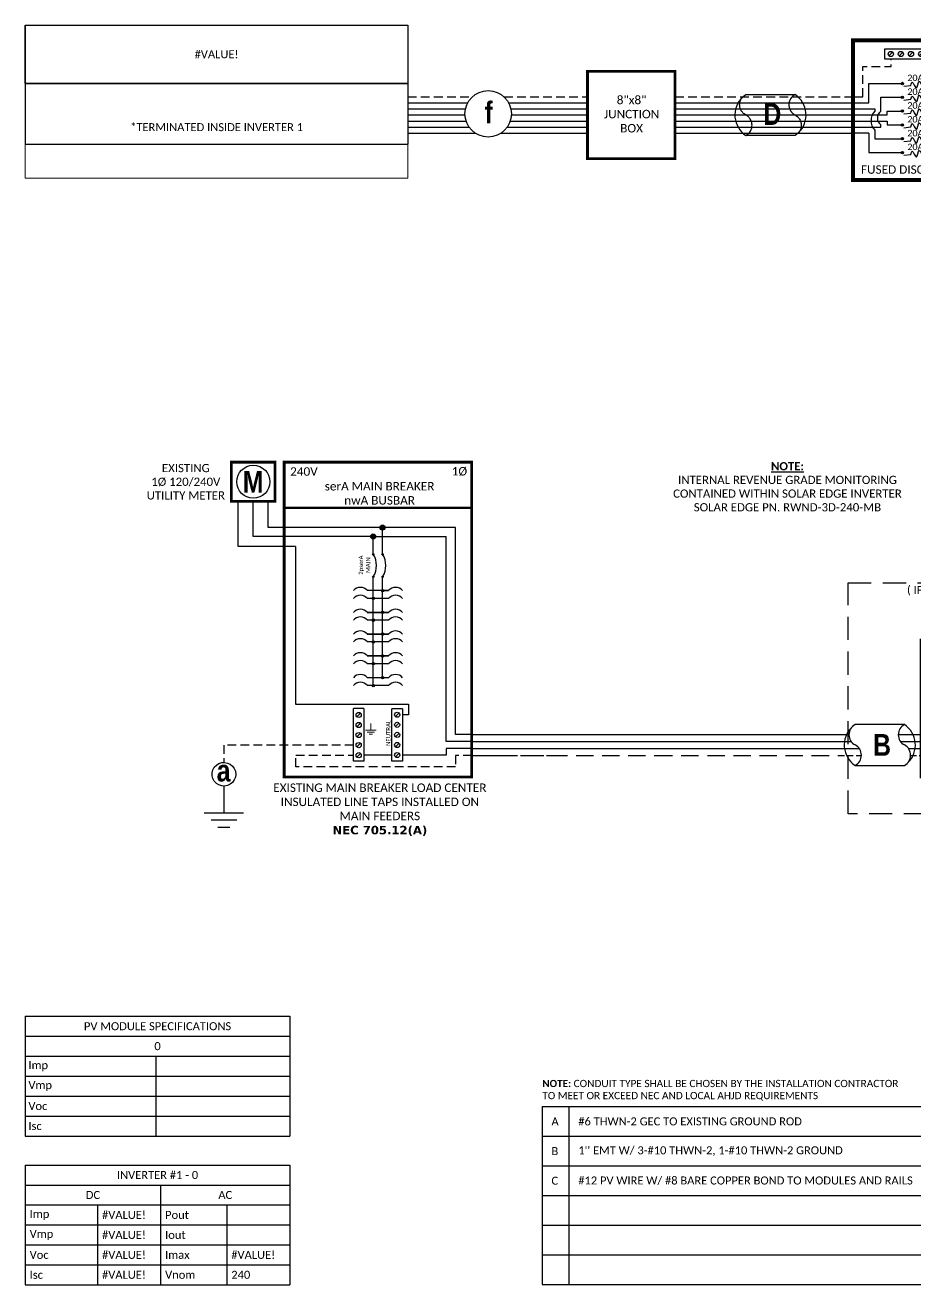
# Model space of a CAD drawing. Header units: feet. Extents: x 14113 to 14727, y 21598 to 22142.
# Drawn here: x 14113 to 14497, y 21598 to 22142 of the extents above; entities that cross this region are included whole.
import ezdxf

# ---------------------------------------------------------------- set-up
doc = ezdxf.new("R2010")
doc.units = ezdxf.units.FT
doc.header["$MEASUREMENT"] = 0
doc.linetypes.add('DASHED', pattern=[0.75, 0.5, -0.25])
doc.linetypes.add('HIDDEN', pattern=[0.375, 0.25, -0.125])
doc.layers.add('TEXT', color=7, linetype='Continuous')
doc.layers.add('Z - TITLEBLOCK TXT', color=7, linetype='Continuous')
doc.styles.add('ONE LINE TXT', font='techb___.ttf')
doc.styles.get("Standard").update_dxf_attribs({"font": 'CALIBRI.TTF'})

# ---------------------------------------------------------------- blocks, each defined once
blk = doc.blocks.new('*U18')
at = {"color": 7}
blk.add_line((-79.14, 9), (0, 9), dxfattribs=at)
at = {"color": 10}
blk.add_line((-79.14, 6), (0, 6), dxfattribs=at)
at = {"color": 253}
blk.add_line((-79.14, 3), (0, 3), dxfattribs=at)
at = {"color": 92, "linetype": 'DASHED', "ltscale": 15}
blk.add_line((-79.14, 0), (0, 0), dxfattribs=at)
blk = doc.blocks.new('lineTapPanel')
at = {"linetype": 'Continuous'}
h = blk.add_hatch(color=254, dxfattribs=at)
h.dxf.hatch_style = 1
edge = h.paths.add_edge_path()
edge.add_arc((-38.44, 98.34), 1.11, 0, 360)
h = blk.add_hatch(color=254, dxfattribs=at)
h.dxf.hatch_style = 1
edge = h.paths.add_edge_path()
edge.add_arc((-42.47, 94.51), 1.11, 0, 360)
h = blk.add_hatch(color=1, dxfattribs=at)
h.dxf.hatch_style = 1
edge = h.paths.add_edge_path()
edge.add_arc((-42.47, 86.8), 0.291, 0, 360)
h = blk.add_hatch(color=1, dxfattribs=at)
h.dxf.hatch_style = 1
edge = h.paths.add_edge_path()
edge.add_arc((-38.44, 86.8), 0.291, 0, 360)
h = blk.add_hatch(color=1, dxfattribs=at)
h.dxf.hatch_style = 1
edge = h.paths.add_edge_path()
edge.add_arc((-42.47, 77.16), 0.291, 0, 360)
h = blk.add_hatch(color=1, dxfattribs=at)
h.dxf.hatch_style = 1
edge = h.paths.add_edge_path()
edge.add_arc((-38.44, 77.16), 0.291, 0, 360)
h = blk.add_hatch(color=1, dxfattribs=at)
h.dxf.hatch_style = 1
edge = h.paths.add_edge_path()
edge.add_arc((-38.44, 71.16), 0.528, 0, 360)
h = blk.add_hatch(color=1, dxfattribs=at)
h.dxf.hatch_style = 1
edge = h.paths.add_edge_path()
edge.add_arc((-42.47, 67.78), 0.528, 0, 360)
h = blk.add_hatch(color=1, dxfattribs=at)
h.dxf.hatch_style = 1
edge = h.paths.add_edge_path()
edge.add_arc((-38.44, 61.76), 0.528, 0, 360)
h = blk.add_hatch(color=1, dxfattribs=at)
h.dxf.hatch_style = 1
edge = h.paths.add_edge_path()
edge.add_arc((-42.47, 58.38), 0.528, 0, 360)
h = blk.add_hatch(color=1, dxfattribs=at)
h.dxf.hatch_style = 1
edge = h.paths.add_edge_path()
edge.add_arc((-42.47, 48.98), 0.528, 0, 360)
h = blk.add_hatch(color=1, dxfattribs=at)
h.dxf.hatch_style = 1
edge = h.paths.add_edge_path()
edge.add_arc((-38.44, 52.36), 0.528, 0, 360)
h = blk.add_hatch(color=1, dxfattribs=at)
h.dxf.hatch_style = 1
edge = h.paths.add_edge_path()
edge.add_arc((-42.47, 39.58), 0.528, 0, 360)
h = blk.add_hatch(color=1, dxfattribs=at)
h.dxf.hatch_style = 1
edge = h.paths.add_edge_path()
edge.add_arc((-38.44, 42.95), 0.528, 0, 360)
h = blk.add_hatch(color=1, dxfattribs=at)
h.dxf.hatch_style = 1
edge = h.paths.add_edge_path()
edge.add_arc((-38.44, 33.55), 0.528, 0, 360)
h = blk.add_hatch(color=1, dxfattribs=at)
h.dxf.hatch_style = 1
edge = h.paths.add_edge_path()
edge.add_arc((-42.47, 30.17), 0.528, 0, 360)
at = {"color": 155, "true_color": 0x647190}
blk.add_line((-80.92, 126.59), (0, 126.59), dxfattribs=at)
at = {"color": 253, "linetype": 'Continuous'}
for p, q in [((-100.73, 90.2), (-100.73, 109.7)), ((-76.04, 90.2), (-100.73, 90.2)), ((-76.04, 90.2), (-76.04, 22.16)), ((-76.04, 22.16), (-27.25, 22.16)), ((-27.25, 22.16), (-27.25, 17.57)), ((-27.25, 17.57), (-29.89, 17.57)), ((-11.01, 0.16), (-29.89, 0.16)), ((0, 3), (-11.01, 3)), ((-11.01, 3), (-11.01, 0.16))]:
    blk.add_line(p, q, dxfattribs=at)
at = {"color": 10, "linetype": 'Continuous'}
for p, q in [((-94.24, 94.51), (-94.24, 109.7)), ((-43.58, 94.51), (-94.24, 94.51)), ((-42.47, 87.09), (-42.47, 93.4)), ((-41.36, 94.51), (-10.98, 94.51)), ((-10.98, 6), (-10.98, 94.51)), ((-42.47, 30.17), (-42.47, 76.87)), ((-35.88, 67.78), (-45.04, 67.78)), ((-35.88, 58.38), (-45.04, 58.38)), ((-35.88, 48.98), (-45.04, 48.98)), ((-35.88, 39.58), (-45.04, 39.58)), ((-35.88, 30.17), (-45.04, 30.17)), ((0, 6), (-10.98, 6))]:
    blk.add_line(p, q, dxfattribs=at)
at = {"color": 7, "linetype": 'Continuous'}
for p, q in [((-87.75, 98.34), (-87.75, 109.7)), ((-39.56, 98.34), (-87.75, 98.34)), ((-6.96, 9), (-6.96, 98.34)), ((-38.44, 87.09), (-38.44, 97.23)), ((-38.44, 61.76), (-38.44, 76.87)), ((-35.88, 71.16), (-45.04, 71.16)), ((-38.44, 71.16), (-35.88, 71.16)), ((-45.04, 61.76), (-35.88, 61.76)), ((-35.88, 61.76), (-45.04, 61.76)), ((-38.44, 52.36), (-38.44, 61.76)), ((-45.04, 52.36), (-35.88, 52.36)), ((-35.88, 52.36), (-45.04, 52.36)), ((-38.44, 42.95), (-38.44, 52.36)), ((-45.04, 42.95), (-35.88, 42.95)), ((-35.88, 42.95), (-45.04, 42.95)), ((-38.44, 33.55), (-38.44, 42.95)), ((-35.88, 33.55), (-45.04, 33.55))]:
    blk.add_line(p, q, dxfattribs=at)
at = {"lineweight": 50}
blk.add_line((-80.92, 106.95), (0, 106.95), dxfattribs=at)
at = {"color": 7}
for p, q in [((-6.96, 98.34), (-37.33, 98.34)), ((0, 9), (-6.96, 9))]:
    blk.add_line(p, q, dxfattribs=at)
at = {"color": 1, "linetype": 'Continuous'}
for p, q in [((-51.03, -2.51), (-51.03, 20.23)), ((-46.49, 20.23), (-51.03, 20.23)), ((-46.49, 20.23), (-46.49, -2.51)), ((-34.43, -2.43), (-34.43, 20.16)), ((-29.89, 20.16), (-34.43, 20.16)), ((-29.89, 20.16), (-29.89, -2.43)), ((-46.49, -2.51), (-51.03, -2.51)), ((-29.89, -2.43), (-34.43, -2.43))]:
    blk.add_line(p, q, dxfattribs=at)
at = {"color": 4, "linetype": 'Continuous'}
for p, q in [((-47.97, 18.28), (-49.55, 16.71)), ((-31.37, 18.35), (-32.94, 16.78)), ((-47.97, 13.93), (-49.55, 12.36)), ((-31.37, 14), (-32.94, 12.43)), ((-47.97, 9.58), (-49.55, 8.01)), ((-31.37, 9.65), (-32.94, 8.08)), ((-47.97, 5.23), (-49.55, 3.66)), ((-47.97, 0.88), (-49.55, -0.69)), ((-31.37, 5.3), (-32.94, 3.73)), ((-31.37, 0.95), (-32.94, -0.62))]:
    blk.add_line(p, q, dxfattribs=at)
at = {"color": 92, "linetype": 'HIDDEN', "ltscale": 15}
for p, q in [((-51.03, 4.44), (-106.89, 4.44)), ((-106.89, 4.44), (-106.89, -4.87)), ((-75.84, -4.96), (-75.84, 0.09)), ((-75.84, 0.09), (-51.03, 0.09)), ((0, 0), (-6.96, 0)), ((-6.96, -4.96), (-75.84, -4.96)), ((-6.96, 0), (-6.96, -4.96))]:
    blk.add_line(p, q, dxfattribs=at)
at = {"color": 92, "linetype": 'Continuous', "ltscale": 15}
blk.add_line((-34.43, 0.09), (-46.49, 0.09), dxfattribs=at)
at = {"color": 92, "ltscale": 15}
blk.add_line((-106.89, -4.87), (-106.89, -24.84), dxfattribs=at)
at = {"lineweight": 50, "const_width": 1.19}
for points in [[(-103.67, 109.7), (-103.67, 126.59), (-84.82, 126.59), (-84.82, 109.7)], [(-80.92, -9.3), (-80.92, 126.59), (0, 126.59), (0, -9.3)]]:
    blk.add_lwpolyline(points, close=True, dxfattribs=at)
at = {"color": 92, "linetype": 'Continuous', "lineweight": 5, "ltscale": 0.05, "flags": 128}
for points in [[(-45.88, 10.97), (-41.2, 10.97)], [(-43.54, 13.81), (-43.54, 10.97)], [(-42.01, 10.1), (-45.07, 10.1)], [(-42.82, 9.23), (-44.25, 9.23)]]:
    blk.add_lwpolyline(points, dxfattribs=at)
at = {"color": 92, "linetype": 'Continuous', "ltscale": 4, "flags": 128}
for points in [[(-115.37, -24.84), (-98.41, -24.84)], [(-101.35, -27.98), (-112.43, -27.98)], [(-104.29, -31.12), (-109.49, -31.12)]]:
    blk.add_lwpolyline(points, dxfattribs=at)
at = {"linetype": 'Continuous'}
blk.add_circle((-94.24, 118.15), 7.15, dxfattribs=at)
at = {"color": 7, "linetype": 'Continuous'}
for centre in [(-38.44, 98.34), (-38.44, 98.34), (-42.47, 94.51)]:
    blk.add_circle(centre, 1.11, dxfattribs=at)
at = {"color": 1, "linetype": 'Continuous'}
for centre, radius in [((-42.47, 86.8), 0.291), ((-38.44, 86.8), 0.291), ((-42.47, 77.16), 0.291), ((-38.44, 77.16), 0.291), ((-38.44, 71.16), 0.528), ((-42.47, 67.78), 0.528), ((-38.44, 61.76), 0.528), ((-42.47, 58.38), 0.528), ((-42.47, 48.98), 0.528), ((-38.44, 52.36), 0.528), ((-42.47, 39.58), 0.528), ((-38.44, 42.95), 0.528), ((-38.44, 33.55), 0.528), ((-42.47, 30.17), 0.528)]:
    blk.add_circle(centre, radius, dxfattribs=at)
at = {"color": 4, "linetype": 'Continuous'}
for centre in [(-48.76, 17.49), (-32.16, 17.57), (-48.76, 13.14), (-32.16, 13.21), (-48.76, 8.79), (-48.76, 4.44), (-32.16, 8.86), (-32.16, 4.51), (-48.76, 0.09), (-32.16, 0.16)]:
    blk.add_circle(centre, 1.11, dxfattribs=at)
at = {"color": 1, "linetype": 'Continuous'}
for centre, radius, start, end in [((-50.14, 81.98), 9.06, 327.8708, 32.1292), ((-46.11, 81.98), 9.06, 327.8708, 32.1292), ((-48.03, 68.62), 3.93, 40.3392, 139.6608), ((-32.88, 68.62), 3.93, 40.3392, 139.6608), ((-48.03, 65.24), 3.93, 40.3392, 139.6608), ((-32.88, 65.24), 3.93, 40.3392, 139.6608), ((-48.03, 59.21), 3.93, 40.3392, 139.6608), ((-32.88, 59.21), 3.93, 40.3392, 139.6608), ((-48.03, 55.84), 3.93, 40.3392, 139.6608), ((-32.88, 55.84), 3.93, 40.3392, 139.6608), ((-48.03, 49.81), 3.93, 40.3392, 139.6608), ((-48.03, 46.43), 3.93, 40.3392, 139.6608), ((-32.88, 49.81), 3.93, 40.3392, 139.6608), ((-32.88, 46.43), 3.93, 40.3392, 139.6608), ((-48.03, 40.41), 3.93, 40.3392, 139.6608), ((-32.88, 40.41), 3.93, 40.3392, 139.6608), ((-48.03, 37.03), 3.93, 40.3392, 139.6608), ((-32.88, 37.03), 3.93, 40.3392, 139.6608), ((-48.03, 31.01), 3.93, 40.3392, 139.6608), ((-32.88, 31.01), 3.93, 40.3392, 139.6608), ((-48.03, 27.63), 3.93, 40.3392, 139.6608), ((-32.88, 27.63), 3.93, 40.3392, 139.6608)]:
    blk.add_arc(centre, radius, start, end, dxfattribs=at)
at = {"color": 253, "linetype": 'Continuous', "style": 'ONE LINE TXT'}
blk.add_text('M', height=9.38, dxfattribs=at).set_placement((-98.8, 113.43))
at = {"color": 4, "linetype": 'Continuous'}
blk.add_text('NEUTRAL', height=1.874, rotation=90, dxfattribs=at).set_placement((-35.08, 4.08))
at = {"color": 1, "attachment_point": 5}
for s, width, gutter_width, heights, insert, char_height in [('EXISTING\\P1Ø 120/240V UTILITY METER', 37.8067, 7.17, [0], (-123.35, 118.13), 3.5433), ('240V', 0.1481, 0.75, [0], (-72.39, 122.54), 3.658), ('1Ø', 0.1481, 0.75, [0], (-5.31, 122.54), 3.658), ('serA MAIN BREAKER\\PnwA BUSBAR', 72.4998, 0.75, [0], (-39.75, 113.14), 3.6576), ('EXISTING MAIN BREAKER LOAD CENTER INSULATED LINE TAPS INSTALLED ON MAIN FEEDERS\\P{\\fVerdana|b1|i0|c0|p34;NEC 705.12(A)}', 98.9176, 7.17, [106.42], (-39.63, -23.42), 3.6576)]:
    blk.add_mtext_dynamic_manual_height_columns(s, width=width, gutter_width=gutter_width, heights=heights, dxfattribs=dict(at, insert=insert, char_height=char_height))
at = {"color": 4, "linetype": 'Continuous', "insert": (-46.25, 82.15), "char_height": 1.874, "attachment_point": 5, "rotation": 90}
blk.add_mtext_dynamic_manual_height_columns('2pserA\\PMAIN', width=0.1481, gutter_width=0.75, heights=[0], dxfattribs=at)
blk = doc.blocks.new('*U20')
at = {"color": 7}
blk.add_blockref('lineTapPanel', (0, 0), dxfattribs=at)
blk = doc.blocks.new('*T23')
at = {"color": 0, "lineweight": -2, "transparency": 16777216}
for p, q in [((0, 0), (114.19, 0)), ((0, 0), (0, -51.7)), ((114.19, 0), (114.19, -51.7)), ((0, -8.62), (114.19, -8.62)), ((58.43, -8.62), (58.43, -51.7)), ((0, -17.23), (114.19, -17.23)), ((31.22, -17.23), (31.22, -51.7)), ((86.98, -17.23), (86.98, -51.7)), ((0, -25.85), (114.19, -25.85)), ((0, -34.47), (114.19, -34.47)), ((0, -43.08), (114.19, -43.08)), ((0, -51.7), (114.19, -51.7))]:
    blk.add_line(p, q, dxfattribs=at)
at = {"color": 0, "linetype": 'Continuous', "transparency": 16777216, "char_height": 3.4544}
for s, insert, width, attachment_point in [('{\\fCalibri|b0|i0|c0;INVERTER #1 - 0', (57.09, -4.31), 110.3293, 5), ('{\\fCalibri|b0|i0|c0;DC', (29.22, -12.93), 54.5755, 5), ('{\\fCalibri|b0|i0|c0;AC', (86.31, -12.93), 51.8976, 5), ('{\\fCalibri|b0|i0|c0;Imp', (1.93, -21.54), 27.3681, 4), ('{\\fCalibri|b0|i0|c0;#VALUE!', (33.15, -21.54), 23.3513, 4), ('{\\fCalibri|b0|i0|c0;Pout', (60.36, -21.54), 24.6902, 4), ('{\\fCalibri|b0|i0|c0;', (88.91, -21.54), 23.3513, 4), ('{\\fCalibri|b0|i0|c0;Vmp', (1.93, -30.16), 27.3681, 4), ('{\\fCalibri|b0|i0|c0;#VALUE!', (33.15, -30.16), 23.3513, 4), ('{\\fCalibri|b0|i0|c0;Iout', (60.36, -30.16), 24.6902, 4), ('{\\fCalibri|b0|i0|c0;', (88.91, -30.16), 23.3513, 4), ('{\\fCalibri|b0|i0|c0;Voc', (1.93, -38.78), 27.3681, 4), ('{\\fCalibri|b0|i0|c0;#VALUE!', (33.15, -38.78), 23.3513, 4), ('{\\fCalibri|b0|i0|c0;Imax', (60.36, -38.78), 24.6902, 4), ('{\\fCalibri|b0|i0|c0;#VALUE!', (88.91, -38.78), 23.3513, 4), ('{\\fCalibri|b0|i0|c0;Isc', (1.93, -47.39), 27.3681, 4), ('{\\fCalibri|b0|i0|c0;#VALUE!', (33.15, -47.39), 23.3513, 4), ('{\\fCalibri|b0|i0|c0;Vnom', (60.36, -47.39), 24.6902, 4), ('{\\fCalibri|b0|i0|c0;240', (88.91, -47.39), 23.3513, 4)]:
    blk.add_mtext(s, dxfattribs=dict(at, insert=insert, width=width, attachment_point=attachment_point))
blk = doc.blocks.new('*T24')
at = {"color": 0, "lineweight": -2, "transparency": 16777216}
for p, q in [((0, 0), (114.19, 0)), ((0, 0), (0, -51.69)), ((114.19, 0), (114.19, -51.69)), ((0, -8.62), (114.19, -8.62)), ((0, -17.23), (114.19, -17.23)), ((56.41, -17.23), (56.41, -51.69)), ((0, -25.85), (114.19, -25.85)), ((0, -34.46), (114.19, -34.46)), ((0, -43.08), (114.19, -43.08)), ((0, -51.69), (114.19, -51.69))]:
    blk.add_line(p, q, dxfattribs=at)
at = {"color": 0, "linetype": 'Continuous', "transparency": 16777216, "char_height": 3.4544}
for s, insert, width, attachment_point in [('{\\fCalibri|b0|i0|c0;PV MODULE SPECIFICATIONS', (57.09, -4.31), 111.433, 5), ('{\\fCalibri|b0|i0|c0;0', (57.09, -12.92), 111.433, 5), ('{\\fCalibri|b0|i0|c0;Imp', (1.38, -21.54), 53.6551, 4), ('{\\fCalibri|b0|i0|c0;', (57.78, -21.54), 55.0254, 4), ('{\\fCalibri|b0|i0|c0;Vmp', (1.38, -30.15), 53.6551, 4), ('{\\fCalibri|b0|i0|c0;', (57.78, -30.15), 55.0254, 4), ('{\\fCalibri|b0|i0|c0;Voc', (1.38, -38.77), 53.6551, 4), ('{\\fCalibri|b0|i0|c0;', (57.78, -38.77), 55.0254, 4), ('{\\fCalibri|b0|i0|c0;Isc', (1.38, -47.39), 53.6551, 4), ('{\\fCalibri|b0|i0|c0;', (57.78, -47.39), 55.0254, 4)]:
    blk.add_mtext(s, dxfattribs=dict(at, insert=insert, width=width, attachment_point=attachment_point))
blk = doc.blocks.new('*U30')
at = {"color": 7, "linetype": 'Continuous'}
for p, q in [((-7.14, 13.31), (-28.39, 13.31)), ((-28.39, -4.31), (-7.14, -4.31))]:
    blk.add_line(p, q, dxfattribs=at)
at = {"color": 7}
for p, q in [((-35.53, 9), (-31.05, 9)), ((-9.81, 9), (0, 9))]:
    blk.add_line(p, q, dxfattribs=at)
at = {"color": 10}
for p, q in [((-35.53, 6), (-30.11, 6)), ((-8.87, 6), (0, 6))]:
    blk.add_line(p, q, dxfattribs=at)
at = {"color": 253}
for p, q in [((-35.53, 3), (-26.66, 3)), ((-5.41, 3), (0, 3))]:
    blk.add_line(p, q, dxfattribs=at)
at = {"color": 92, "linetype": 'HIDDEN', "ltscale": 10}
for p, q in [((-4.48, 0), (0, 0)), ((-35.53, 0), (-25.72, 0))]:
    blk.add_line(p, q, dxfattribs=at)
at = {"color": 7, "linetype": 'Continuous'}
for centre, start, end in [((-22.54, 4.5), 133.9732, 236.4265), ((-12.99, 4.5), 313.9732, 56.4265)]:
    blk.add_arc(centre, 10.58, start, end, dxfattribs=at)
at = {"linetype": 'Continuous'}
for centre, start, end in [((-26.08, 8.91), 117.6639, 242.3361), ((-4.83, 8.91), 117.6639, 242.3361), ((-30.7, 0.09), 297.6639, 62.3361), ((-9.45, 0.09), 297.6639, 62.3361)]:
    blk.add_arc(centre, 4.98, start, end, dxfattribs=at)
blk = doc.blocks.new('unfusedDisconnect')
at = {"lineweight": 50}
blk.add_line((-43.61, 43.06), (0, 43.06), dxfattribs=at)
at = {"color": 1, "linetype": 'Continuous'}
for p, q in [((-35.27, 34.78), (-35.27, 39.32)), ((-35.27, 39.32), (-8.32, 39.32)), ((-8.32, 39.32), (-8.32, 34.78)), ((-8.32, 34.78), (-35.27, 34.78)), ((-31.89, 22.73), (-25.32, 22.73)), ((-23.43, 25.18), (-20.16, 22.74)), ((-19.08, 22.73), (-11.7, 22.73)), ((-23.43, 17.65), (-20.16, 15.2)), ((-31.89, 15.2), (-25.32, 15.2)), ((-19.08, 15.2), (-11.7, 15.19)), ((-35.27, 1.76), (-8.32, 1.76)), ((-35.27, 1.76), (-35.27, -2.78)), ((-8.32, 1.76), (-8.32, -2.78)), ((-8.32, -2.78), (-35.27, -2.78))]:
    blk.add_line(p, q, dxfattribs=at)
at = {"color": 4, "linetype": 'Continuous'}
for p, q in [((-31.89, 37.83), (-33.46, 36.26)), ((-27.53, 37.83), (-29.11, 36.26)), ((-23.18, 37.83), (-24.76, 36.26)), ((-18.83, 37.83), (-20.41, 36.26)), ((-14.48, 37.83), (-16.06, 36.26)), ((-10.13, 37.83), (-11.7, 36.26)), ((-31.89, 0.28), (-33.46, -1.3)), ((-27.53, 0.28), (-29.11, -1.3)), ((-23.18, 0.28), (-24.76, -1.3)), ((-18.83, 0.28), (-20.41, -1.3)), ((-14.48, 0.28), (-16.06, -1.3)), ((-10.13, 0.28), (-11.7, -1.3))]:
    blk.add_line(p, q, dxfattribs=at)
at = {"color": 253, "linetype": 'Continuous'}
for p, q in [((-32.67, 32.17), (-32.67, 34.78)), ((-10.92, 32.17), (-10.92, 34.78)), ((-38.16, 3), (-38.16, 32.17)), ((-38.16, 32.17), (-32.67, 32.17)), ((-5.43, 32.17), (-10.92, 32.17)), ((-5.43, 3), (-5.43, 32.17)), ((-43.61, 3), (-38.16, 3)), ((0, 3), (-5.43, 3))]:
    blk.add_line(p, q, dxfattribs=at)
at = {"color": 7, "linetype": 'Continuous'}
for p, q in [((-41.66, 9), (-41.66, 22.73)), ((-39.8, 22.73), (-41.66, 22.73)), ((-31.89, 22.73), (-34.52, 22.73)), ((-11.7, 22.73), (-9.07, 22.73)), ((-3.79, 22.73), (-1.93, 22.73)), ((-1.93, 9), (-1.93, 22.73))]:
    blk.add_line(p, q, dxfattribs=at)
at = {"color": 10, "linetype": 'Continuous'}
for p, q in [((-39.8, 6), (-39.8, 15.2)), ((-31.89, 15.2), (-34.52, 15.2)), ((-11.7, 15.2), (-9.07, 15.2)), ((-3.79, 6), (-3.79, 15.2)), ((-43.61, 6), (-39.8, 6)), ((0, 6), (-3.79, 6))]:
    blk.add_line(p, q, dxfattribs=at)
at = {"color": 7}
for p, q in [((-43.61, 9), (-41.66, 9)), ((0, 9), (-1.93, 9))]:
    blk.add_line(p, q, dxfattribs=at)
at = {"color": 92, "linetype": 'HIDDEN', "ltscale": 15}
for p, q in [((-43.61, 0), (-36.58, 0)), ((-36.58, 0), (-36.58, 4.9)), ((-36.58, 4.9), (-32.67, 4.9)), ((-32.67, 4.9), (-32.67, 1.76)), ((-7.01, 4.9), (-10.92, 4.9)), ((-10.92, 4.9), (-10.92, 1.76)), ((-7.01, 0), (-7.01, 4.9)), ((0, 0), (-7.01, 0))]:
    blk.add_line(p, q, dxfattribs=at)
at = {"lineweight": 50, "const_width": 1.19}
blk.add_lwpolyline([(-43.61, -9.34), (-43.61, 49.84), (0, 49.84), (0, -9.34)], close=True, dxfattribs=at)
at = {"color": 92, "linetype": 'Continuous', "lineweight": 5, "ltscale": 0.05, "flags": 128}
for points in [[(-21.8, -3.32), (-21.8, -6.17)], [(-24.14, -6.17), (-19.45, -6.17)], [(-20.27, -7.03), (-23.32, -7.03)], [(-21.08, -7.9), (-22.51, -7.9)]]:
    blk.add_lwpolyline(points, dxfattribs=at)
at = {"color": 4, "linetype": 'Continuous'}
for centre in [(-32.67, 37.05), (-28.32, 37.05), (-23.97, 37.05), (-19.62, 37.05), (-15.27, 37.05), (-10.92, 37.05), (-32.67, -0.51), (-28.32, -0.51), (-23.97, -0.51), (-19.62, -0.51), (-15.27, -0.51), (-10.92, -0.51)]:
    blk.add_circle(centre, 1.11, dxfattribs=at)
at = {"color": 1, "linetype": 'Continuous'}
for centre in [(-24.78, 22.73), (-19.62, 22.73), (-24.78, 15.2), (-19.62, 15.2)]:
    blk.add_circle(centre, 0.541, dxfattribs=at)
at = {"color": 7, "linetype": 'Continuous'}
for centre in [(-37.16, 22.58), (-6.43, 22.58)]:
    blk.add_arc(centre, 2.64, 3.2819, 176.7181, dxfattribs=at)
at = {"color": 10, "linetype": 'Continuous'}
for centre in [(-37.16, 15.04), (-6.43, 15.04)]:
    blk.add_arc(centre, 2.64, 3.2819, 176.7181, dxfattribs=at)
at = {"color": 4, "linetype": 'Continuous'}
blk.add_text('ISOLATED NEUTRAL', height=1.8743, dxfattribs=at).set_placement((-34.91, 39.97))
at = {"color": 1}
for s, width, gutter_width, heights, insert, char_height, attachment_point in [('\\A1;\\pi17.559;nfA UNFUSED\\P\\pi18.229;DISCONNECT', 64.922, 0, [11.89], (-55.21, 62.04), 3.4544, 1), ('240V', 0.1481, 0.75, [0], (-35.55, 46.4), 3.658, 5), ('1Ø', 0.1481, 0.75, [0], (-4.98, 46.1), 3.658, 5), ('\\A1;\\pi13.903,t32.191;SQUARE D\\P\\pi22.981,t41.269;PN', 51.6906, 0.203, [45.94], (-47.25, -12.27), 3.6576, 1)]:
    blk.add_mtext_dynamic_manual_height_columns(s, width=width, gutter_width=gutter_width, heights=heights, dxfattribs=dict(at, insert=insert, char_height=char_height, attachment_point=attachment_point))
blk = doc.blocks.new('*U15')
at = {"color": 10, "linetype": 'DASHED', "ltscale": 20}
blk.add_lwpolyline([(-75.05, 74.56), (3.97, 74.56), (3.97, -25.17), (-75.05, -25.17)], close=True, dxfattribs=at)
at = {"color": 7}
for name, p in [('unfusedDisconnect', (0, 0)), ('*U30', (-43.61, 0))]:
    blk.add_blockref(name, p, dxfattribs=at)
at = {"color": 10, "insert": (-50.86, 73.16), "char_height": 3.4544, "attachment_point": 1}
blk.add_mtext_dynamic_manual_height_columns('\\A1;\\pi1.2092;( IF NEEDED )', width=30.7523, gutter_width=0, heights=[6.58], dxfattribs=at)
at = {"color": 1, "linetype": 'Continuous', "insert": (-64.3, 9.22), "char_height": 9.3833, "attachment_point": 1, "style": 'ONE LINE TXT'}
blk.add_mtext_dynamic_manual_height_columns('{\\W1;\\C256;B}', width=0.1385, gutter_width=2.13, heights=[0], dxfattribs=at)
blk = doc.blocks.new('*U21')
at = {"color": 7}
blk.add_line((-79.14, 9), (0, 9), dxfattribs=at)
at = {"color": 10}
blk.add_line((-79.14, 6), (0, 6), dxfattribs=at)
at = {"color": 253}
blk.add_line((-79.14, 3), (0, 3), dxfattribs=at)
at = {"color": 92, "linetype": 'DASHED', "ltscale": 15}
blk.add_line((-79.14, 0), (0, 0), dxfattribs=at)
at = {"color": 1, "insert": (-22.08, 115.96), "char_height": 3.5433, "attachment_point": 5}
blk.add_mtext_dynamic_manual_height_columns('{\\fCalibri|b1|i0|c0|p34;\\LNOTE:\\P}INTERNAL REVENUE GRADE MONITORING\\PCONTAINED WITHIN SOLAR EDGE INVERTER\\PSOLAR EDGE PN. RWND-3D-240-MB', width=99.534, gutter_width=7.17, heights=[0], dxfattribs=at)
blk = doc.blocks.new('*T22')
at = {"linetype": 'ByBlock', "lineweight": -2, "transparency": 16777216}
for p, q in [((0, 0), (390.51, 0)), ((0, 0), (0, -76.8)), ((11.58, 0), (11.58, -76.8)), ((195.1, 0), (195.1, -76.8)), ((206.68, 0), (206.68, -76.8)), ((390.51, 0), (390.51, -76.8)), ((0, -12.8), (390.51, -12.8)), ((0, -25.61), (390.51, -25.61)), ((0, -38.41), (390.51, -38.41)), ((0, -51.22), (390.51, -51.22)), ((0, -64.02), (390.51, -64.02)), ((0, -76.8), (390.51, -76.8))]:
    blk.add_line(p, q, dxfattribs=at)
at = {"color": 0, "linetype": 'Continuous', "transparency": 16777216, "char_height": 3.4544, "attachment_point": 4}
for s, insert, width in [('{\\fCalibri|b0|i0|c0;A', (4.06, -6.4), 3.4544), ('{\\fCalibri|b0|i0|c0;#6 THWN-2 GEC TO EXISTING GROUND ROD', (15.65, -6.4), 175.3856), ('{\\fCalibri|b0|i0|c0;', (199.16, -6.4), 3.4544), ('{\\fCalibri|b0|i0|c0;', (210.74, -6.4), 175.7027), ('{\\fCalibri|b0|i0|c0;B', (4.06, -19.21), 3.4544), ("{\\fCalibri|b0|i0|c0;1'' EMT W/ 3-#10 THWN-2, 1-#10 THWN-2 GROUND", (15.65, -19.21), 175.3856), ('{\\fCalibri|b0|i0|c0;', (199.16, -19.21), 3.4544), ('{\\fCalibri|b0|i0|c0;', (210.74, -19.21), 175.7027), ('{\\fCalibri|b0|i0|c0;C', (4.06, -32.01), 3.4544), ('{\\fCalibri|b0|i0|c0;#12 PV WIRE W/ #8 BARE COPPER BOND TO MODULES AND RAILS', (15.65, -32.01), 175.3856), ('{\\fCalibri|b0|i0|c0;', (199.16, -32.01), 3.4544), ('{\\fCalibri|b0|i0|c0;', (210.74, -32.01), 175.7027), ('{\\fCalibri|b0|i0|c0;', (4.06, -44.82), 3.4544), ('{\\fCalibri|b0|i0|c0;', (15.65, -44.82), 175.3856), ('{\\fCalibri|b0|i0|c0;', (199.16, -44.82), 3.4544), ('{\\fCalibri|b0|i0|c0;', (210.74, -44.82), 175.7027), ('{\\fCalibri|b0|i0|c0;', (4.06, -57.62), 3.4544), ('{\\fCalibri|b0|i0|c0;', (15.65, -57.62), 175.3856), ('{\\fCalibri|b0|i0|c0;', (199.16, -57.62), 3.4544), ('{\\fCalibri|b0|i0|c0;', (210.74, -57.62), 175.7027), ('{\\fCalibri|b0|i0|c0;', (4.06, -70.41), 3.4544), ('{\\fCalibri|b0|i0|c0;', (15.65, -70.41), 175.3856), ('{\\fCalibri|b0|i0|c0;', (199.16, -70.41), 3.4544), ('{\\fCalibri|b0|i0|c0;', (210.74, -70.41), 175.7027)]:
    blk.add_mtext(s, dxfattribs=dict(at, insert=insert, width=width))
blk = doc.blocks.new('*T25')
at = {"color": 0, "lineweight": -2, "transparency": 16777216}
for p, q in [((0, 0), (165.11, 0)), ((0, 0), (0, -51.42)), ((165.11, 0), (165.11, -51.42)), ((0, -25.14), (165.11, -25.14)), ((0, -51.42), (165.11, -51.42))]:
    blk.add_line(p, q, dxfattribs=at)
at = {"layer": 'Defpoints', "color": 8, "linetype": 'ByBlock', "lineweight": 0, "transparency": 16777216}
for p, q in [((0, -51.42), (0, -66.05)), ((165.11, -51.42), (165.11, -66.05)), ((0, -66.05), (165.11, -66.05))]:
    blk.add_line(p, q, dxfattribs=at)
at = {"color": 0, "linetype": 'Continuous', "transparency": 16777216, "char_height": 3.4544, "width": 155.095, "attachment_point": 5}
for s, insert in [('{\\fCalibri|b0|i0|c0;#VALUE!', (82.56, -12.57)), ('{\\fCalibri|b0|i0|c0;^J^J*TERMINATED INSIDE INVERTER 1', (82.56, -38.28))]:
    blk.add_mtext(s, dxfattribs=dict(at, insert=insert))
blk = doc.blocks.new('8x8box')
at = {"lineweight": 50, "const_width": 1.19}
blk.add_lwpolyline([(37.78, 0), (0, 0), (0, 37.78), (37.78, 37.78)], close=True, dxfattribs=at)
at = {"color": 1, "insert": (19.03, 19.26), "char_height": 3.6576, "attachment_point": 5}
blk.add_mtext_dynamic_manual_height_columns('8"x8"  JUNCTION BOX ', width=0.4767, gutter_width=7.17, heights=[0], dxfattribs=at)
blk = doc.blocks.new('3 STRING FUSED DISCONNECT')
at = {"linetype": 'Continuous'}
h = blk.add_hatch(color=1, dxfattribs=at)
h.dxf.hatch_style = 1
edge = h.paths.add_edge_path()
edge.add_arc((21.34, 41.65), 0.513, 0, 360)
h = blk.add_hatch(color=1, dxfattribs=at)
h.dxf.hatch_style = 1
edge = h.paths.add_edge_path()
edge.add_arc((33.12, 41.65), 0.513, 0, 360)
h = blk.add_hatch(color=1, dxfattribs=at)
h.dxf.hatch_style = 1
edge = h.paths.add_edge_path()
edge.add_arc((21.34, 35.69), 0.513, 0, 360)
h = blk.add_hatch(color=1, dxfattribs=at)
h.dxf.hatch_style = 1
edge = h.paths.add_edge_path()
edge.add_arc((33.12, 35.69), 0.513, 0, 360)
h = blk.add_hatch(color=1, dxfattribs=at)
h.dxf.hatch_style = 1
edge = h.paths.add_edge_path()
edge.add_arc((21.34, 29.73), 0.513, 0, 360)
h = blk.add_hatch(color=1, dxfattribs=at)
h.dxf.hatch_style = 1
edge = h.paths.add_edge_path()
edge.add_arc((33.12, 29.73), 0.513, 0, 360)
h = blk.add_hatch(color=1, dxfattribs=at)
h.dxf.hatch_style = 1
edge = h.paths.add_edge_path()
edge.add_arc((21.34, 23.77), 0.513, 0, 360)
h = blk.add_hatch(color=1, dxfattribs=at)
h.dxf.hatch_style = 1
edge = h.paths.add_edge_path()
edge.add_arc((33.12, 23.77), 0.513, 0, 360)
h = blk.add_hatch(color=1, dxfattribs=at)
h.dxf.hatch_style = 1
edge = h.paths.add_edge_path()
edge.add_arc((21.34, 17.8), 0.513, 0, 360)
h = blk.add_hatch(color=1, dxfattribs=at)
h.dxf.hatch_style = 1
edge = h.paths.add_edge_path()
edge.add_arc((33.12, 17.8), 0.513, 0, 360)
h = blk.add_hatch(color=1, dxfattribs=at)
h.dxf.hatch_style = 1
edge = h.paths.add_edge_path()
edge.add_arc((21.34, 11.84), 0.513, 0, 360)
h = blk.add_hatch(color=1, dxfattribs=at)
h.dxf.hatch_style = 1
edge = h.paths.add_edge_path()
edge.add_arc((33.12, 11.84), 0.513, 0, 360)
at = {"color": 1, "linetype": 'Continuous'}
for p, q in [((13.76, 52.12), (13.76, 56.66)), ((13.76, 56.66), (40.7, 56.66)), ((40.7, 56.66), (40.7, 52.12)), ((40.7, 52.12), (13.76, 52.12)), ((21.94, 40.47), (25.04, 40.81)), ((29.51, 41.3), (32.61, 41.65)), ((21.95, 34.51), (25.05, 34.85)), ((29.52, 35.34), (32.62, 35.69)), ((21.95, 28.54), (25.05, 28.89)), ((29.52, 29.38), (32.62, 29.73)), ((21.94, 22.58), (25.04, 22.93)), ((29.51, 23.42), (32.61, 23.77)), ((21.95, 16.62), (25.05, 16.97)), ((29.52, 17.46), (32.62, 17.8)), ((21.95, 10.66), (25.05, 11.01)), ((29.52, 11.5), (32.62, 11.84))]:
    blk.add_line(p, q, dxfattribs=at)
at = {"color": 4, "linetype": 'Continuous'}
for p, q in [((17.14, 55.18), (15.57, 53.6)), ((21.49, 55.18), (19.92, 53.6)), ((25.84, 55.18), (24.27, 53.6)), ((30.19, 55.18), (28.62, 53.6)), ((34.54, 55.18), (32.97, 53.6)), ((38.89, 55.18), (37.32, 53.6))]:
    blk.add_line(p, q, dxfattribs=at)
at = {"color": 92, "linetype": 'HIDDEN', "ltscale": 15}
for p, q in [((0.83, 35.92), (4.26, 35.92)), ((53.64, 35.92), (50.2, 35.92))]:
    blk.add_line(p, q, dxfattribs=at)
at = {"color": 7, "linetype": 'Continuous'}
for p, q in [((6.89, 20.19), (6.89, 11.84)), ((47.58, 20.19), (47.58, 11.84)), ((6.89, 11.84), (14.75, 11.84)), ((47.58, 11.84), (39.71, 11.84))]:
    blk.add_line(p, q, dxfattribs=at)
at = {"lineweight": 50, "const_width": 1.71}
blk.add_lwpolyline([(54.46, 0), (0, 0), (0, 60.34), (54.46, 60.34)], close=True, dxfattribs=at)
blk.add_lwpolyline([(54.46, 0), (0, 0), (0, 60.34), (54.46, 60.34)], close=True, dxfattribs=at)
at = {"color": 92, "linetype": 'HIDDEN', "ltscale": 15, "flags": 128}
for points in [[(43.18, 57.24), (43.17, 53.74)], [(4.26, 35.92), (4.26, 49.04), (16.54, 49.04), (16.54, 52.12)], [(50.2, 35.92), (50.2, 49.04), (38.11, 49.04), (38.11, 52.12)], [(40.83, 53.74), (45.51, 53.74)], [(44.7, 52.87), (41.64, 52.87)], [(43.89, 52.01), (42.46, 52.01)]]:
    blk.add_lwpolyline(points, dxfattribs=at)
at = {"color": 10, "linetype": 'Continuous', "flags": 128}
for points in [[(0, 33.3), (6.89, 33.3), (6.89, 41.65), (14.75, 41.65)], [(54.46, 33.3), (47.58, 33.3), (47.58, 41.65), (39.71, 41.65)], [(12.13, 29.73), (12.13, 35.69), (14.75, 35.69)], [(42.34, 29.73), (42.34, 35.69), (39.71, 35.69)], [(0, 28.06), (14.75, 28.06), (14.75, 29.73)], [(54.46, 28.06), (39.71, 28.06), (39.71, 29.73)], [(0, 22.81), (12.13, 22.81), (12.13, 23.77)], [(54.46, 22.81), (42.34, 22.81), (42.34, 23.77)]]:
    blk.add_lwpolyline(points, dxfattribs=at)
at = {"color": 1, "linetype": 'Continuous', "flags": 128}
for points in [[(14.75, 41.65), (21.34, 41.65)], [(39.71, 41.65), (33.12, 41.65)], [(14.75, 35.69), (21.34, 35.69)], [(14.75, 35.69), (21.34, 35.69)], [(39.71, 35.69), (33.12, 35.69)], [(39.71, 35.69), (33.12, 35.69)], [(14.75, 29.73), (21.34, 29.73)], [(14.75, 29.73), (21.34, 29.73)], [(39.71, 29.73), (33.12, 29.73)], [(39.71, 29.73), (33.12, 29.73)], [(14.75, 23.77), (21.34, 23.77)], [(14.75, 23.77), (21.34, 23.77)], [(39.71, 23.77), (33.12, 23.77)], [(39.71, 23.77), (33.12, 23.77)], [(14.75, 17.8), (21.34, 17.8)], [(14.75, 17.8), (21.34, 17.8)], [(39.71, 17.8), (33.12, 17.8)], [(39.71, 17.8), (33.12, 17.8)], [(14.75, 11.84), (21.34, 11.84)], [(39.71, 11.84), (33.12, 11.84)]]:
    blk.add_lwpolyline(points, dxfattribs=at)
at = {"color": 7, "linetype": 'Continuous', "flags": 128}
for points in [[(0, 30.68), (9.51, 30.68), (9.51, 29.73)], [(54.46, 30.68), (44.96, 30.68), (44.96, 29.73)], [(0, 25.43), (14.75, 25.43), (14.75, 23.77)], [(54.46, 25.43), (39.71, 25.43), (39.71, 23.77)], [(6.89, 20.19), (0, 20.19)], [(9.51, 21.46), (9.51, 17.8), (14.75, 17.8)], [(44.96, 21.46), (44.96, 17.8), (39.71, 17.8)], [(47.58, 20.19), (54.46, 20.19)]]:
    blk.add_lwpolyline(points, dxfattribs=at)
at = {"color": 4, "linetype": 'Continuous'}
for centre in [(16.36, 54.39), (20.71, 54.39), (25.06, 54.39), (29.41, 54.39), (33.76, 54.39), (38.11, 54.39)]:
    blk.add_circle(centre, 1.11, dxfattribs=at)
at = {"color": 1, "linetype": 'Continuous'}
for centre in [(21.34, 41.65), (33.12, 41.65), (21.34, 35.69), (33.12, 35.69), (21.34, 29.73), (33.12, 29.73), (21.34, 23.77), (33.12, 23.77), (21.34, 17.8), (33.12, 17.8), (21.34, 11.84), (33.12, 11.84)]:
    blk.add_circle(centre, 0.513, dxfattribs=at)
at = {"color": 7, "linetype": 'Continuous'}
for centre, start, end in [((13.73, 25.59), 135.6055, 224.3945), ((40.74, 25.59), 315.6055, 44.3945)]:
    blk.add_arc(centre, 5.91, start, end, dxfattribs=at)
at = {"color": 10, "linetype": 'Continuous'}
for centre, start, end in [((14.17, 26.75), 124.3567, 235.6433), ((40.3, 26.75), 304.3567, 55.6433)]:
    blk.add_arc(centre, 3.61, start, end, dxfattribs=at)
at = {"color": 1, "linetype": 'Continuous'}
for points in [[(25.04, 40.81), (25.55, 42.21), (27.42, 39.72), (28.57, 42.55), (29.51, 41.3)], [(25.05, 34.85), (25.56, 36.25), (27.43, 33.76), (28.58, 36.59), (29.52, 35.34)], [(25.05, 28.89), (25.56, 30.29), (27.43, 27.8), (28.58, 30.63), (29.52, 29.38)], [(25.04, 22.93), (25.55, 24.33), (27.42, 21.84), (28.57, 24.67), (29.51, 23.42)], [(25.05, 16.97), (25.56, 18.37), (27.43, 15.87), (28.58, 18.71), (29.52, 17.46)], [(25.05, 11.01), (25.56, 12.41), (27.43, 9.91), (28.58, 12.75), (29.52, 11.5)]]:
    blk.add_spline(points, degree=3, dxfattribs=at)
for p in [(23.5, 42.72), (23.51, 36.76), (23.51, 30.8), (23.5, 24.83), (23.51, 18.87), (23.51, 12.91)]:
    blk.add_text('20A', height=2.778, dxfattribs=at).set_placement(p)
at = {"color": 1, "insert": (26.91, 4.5), "char_height": 3.6576, "attachment_point": 5}
blk.add_mtext_dynamic_manual_height_columns('FUSED DISCONNECT', width=66.4289, gutter_width=7.17, heights=[0], dxfattribs=at)
blk = doc.blocks.new('*U26')
at = {"color": 7}
blk.add_lwpolyline([(-10.62, -8.81), (-10.06, -8.47), (-10.06, -8.47), (-10.06, -8.47), (-9.67, -8.16), (-9.38, -7.89), (-9.16, -7.65), (-8.95, -7.39), (-8.67, -6.98), (-8.49, -6.65), (-8.33, -6.29), (-8.2, -5.93), (-8.09, -5.55), (-8.02, -5.18), (-7.97, -4.8), (-7.96, -4.4), (-7.97, -4.02), (-8.02, -3.63), (-8.09, -3.26), (-8.2, -2.88), (-8.33, -2.53), (-8.49, -2.17), (-8.68, -1.83), (-8.87, -1.53), (-9.03, -1.33), (-9.12, -1.2), (-9.39, -0.91), (-9.65, -0.67), (-9.93, -0.44), (-10.26, -0.21), (-10.62, 0), (-10.98, 0.21), (-11.31, 0.44), (-11.6, 0.67), (-11.85, 0.91), (-12.12, 1.2), (-12.22, 1.33), (-12.37, 1.53), (-12.57, 1.83), (-12.76, 2.17), (-12.92, 2.53), (-13.05, 2.88), (-13.15, 3.26), (-13.23, 3.63), (-13.27, 4.02), (-13.29, 4.4), (-13.27, 4.8), (-13.23, 5.18), (-13.15, 5.55), (-13.05, 5.93), (-12.92, 6.29), (-12.75, 6.65), (-12.57, 6.98), (-12.29, 7.39), (-12.08, 7.65), (-11.86, 7.89), (-11.57, 8.16), (-11.19, 8.47), (-11.19, 8.47), (-11.19, 8.47), (-10.62, 8.81), (10.62, 8.81), (10.06, 8.47), (10.06, 8.47), (10.06, 8.47), (9.67, 8.16), (9.38, 7.89), (9.16, 7.65), (8.95, 7.39), (8.67, 6.98), (8.49, 6.65), (8.33, 6.29), (8.2, 5.93), (8.09, 5.55), (8.02, 5.18), (7.97, 4.8), (7.96, 4.4), (7.97, 4.02), (8.02, 3.63), (8.09, 3.26), (8.2, 2.88), (8.33, 2.53), (8.49, 2.17), (8.68, 1.83), (8.87, 1.53), (9.03, 1.33), (9.12, 1.2), (9.39, 0.91), (9.65, 0.67), (9.93, 0.44), (10.26, 0.21), (10.62, 0), (10.98, -0.21), (11.31, -0.44), (11.6, -0.67), (11.85, -0.91), (12.12, -1.2), (12.22, -1.33), (12.37, -1.53), (12.57, -1.83), (12.76, -2.17), (12.92, -2.53), (13.05, -2.88), (13.15, -3.26), (13.23, -3.63), (13.27, -4.02), (13.29, -4.4), (13.27, -4.8), (13.23, -5.18), (13.15, -5.55), (13.05, -5.93), (12.92, -6.29), (12.75, -6.65), (12.57, -6.98), (12.29, -7.39), (12.08, -7.65), (11.86, -7.89), (11.57, -8.16), (11.19, -8.47), (11.19, -8.47), (11.19, -8.47), (10.62, -8.81), (10.62, -8.81)], close=True, dxfattribs=at)
at = {"color": 7, "linetype": 'Continuous'}
for centre, start, end in [((-4.77, 0), 133.9732, 236.4265), ((4.77, 0), 313.9732, 56.4265)]:
    blk.add_arc(centre, 10.58, start, end, dxfattribs=at)
at = {"color": 1, "linetype": 'Continuous', "insert": (-3.09, 5.1), "char_height": 9.3833, "attachment_point": 1, "style": 'ONE LINE TXT'}
blk.add_mtext_dynamic_manual_height_columns('{\\W1;\\C256;D}', width=0.1385, gutter_width=2.13, heights=[0], dxfattribs=at)
blk = doc.blocks.new('*U29')
at = {"color": 92, "linetype": 'HIDDEN', "ltscale": 15}
blk.add_line((0, 0), (0, -9.32), dxfattribs=at)
at = {"color": 92, "ltscale": 15}
blk.add_line((0, -9.32), (0, -29.28), dxfattribs=at)
at = {"color": 92, "linetype": 'Continuous', "ltscale": 4, "flags": 128}
for points in [[(-8.48, -29.28), (8.48, -29.28)], [(5.54, -32.42), (-5.54, -32.42)], [(2.6, -35.56), (-2.6, -35.56)]]:
    blk.add_lwpolyline(points, dxfattribs=at)
at = {"color": 7, "linetype": 'Continuous'}
blk.add_wipeout([(5.09, -12.58), (4.93, -13.85), (4.46, -15.04), (3.71, -16.08), (2.72, -16.9), (1.56, -17.44), (0.3, -17.68), (-0.98, -17.6), (-2.2, -17.21), (-3.28, -16.52), (-4.16, -15.59), (-4.77, -14.46), (-5.09, -13.22), (-5.09, -11.94), (-4.77, -10.7), (-4.16, -9.57), (-3.28, -8.64), (-2.2, -7.95), (-0.98, -7.56), (0.3, -7.48), (1.56, -7.72), (2.72, -8.26), (3.71, -9.08), (4.46, -10.12), (4.93, -11.31)], dxfattribs=at)
blk.add_lwpolyline([(5.09, -12.58), (4.93, -13.85), (4.46, -15.04), (3.71, -16.08), (2.72, -16.9), (1.56, -17.44), (0.3, -17.68), (-0.98, -17.6), (-2.2, -17.21), (-3.28, -16.52), (-4.16, -15.59), (-4.77, -14.46), (-5.09, -13.22), (-5.09, -11.94), (-4.77, -10.7), (-4.16, -9.57), (-3.28, -8.64), (-2.2, -7.95), (-0.98, -7.56), (0.3, -7.48), (1.56, -7.72), (2.72, -8.26), (3.71, -9.08), (4.46, -10.12), (4.93, -11.31), (5.09, -12.58)], close=True, dxfattribs=at)
at = {"color": 1, "linetype": 'Continuous', "insert": (-3.13, -6.33), "char_height": 9.3833, "attachment_point": 1, "style": 'ONE LINE TXT'}
blk.add_mtext_dynamic_manual_height_columns('{\\W1;\\C256;a}', width=0.1385, gutter_width=2.13, heights=[0], dxfattribs=at)
blk = doc.blocks.new('*U32')
at = {"color": 7}
for q in [(0, 0), (-31.05, 0)]:
    blk.add_line((-35.53, 0), q, dxfattribs=at)
at = {"color": 10}
for q in [(-30.11, -3), (0, -3)]:
    blk.add_line((-35.53, -3), q, dxfattribs=at)
at = {"color": 253}
for p, q in [((-35.53, -6), (-26.66, -6)), ((-26.66, -6), (0, -6))]:
    blk.add_line(p, q, dxfattribs=at)
at = {"color": 92, "linetype": 'HIDDEN', "ltscale": 10}
for p, q in [((-35.53, -9), (-25.72, -9)), ((-25.72, -9), (0, -9))]:
    blk.add_line(p, q, dxfattribs=at)

msp = doc.modelspace()

# ---------------------------------------------------------------- linework, layer by layer
at = {"color": 10, "linetype": 'Continuous'}
for p, q in [((14278.32, 22108.2), (14304.12, 22108.2)), ((14321.8, 22108.2), (14355.79, 22108.2)), ((14393.57, 22108.2), (14470.29, 22108.2)), ((14278.32, 22102.96), (14302.94, 22102.96)), ((14322.98, 22102.96), (14355.79, 22102.96)), ((14393.57, 22102.96), (14470.29, 22102.96)), ((14278.32, 22097.72), (14304.73, 22097.72)), ((14321.19, 22097.72), (14355.79, 22097.72)), ((14393.57, 22097.72), (14470.29, 22097.72))]:
    msp.add_line(p, q, dxfattribs=at)
at = {"color": 253, "linetype": 'Continuous'}
msp.add_line((14278.32, 22105.58), (14303.16, 22105.58), dxfattribs=at)
at = {"color": 7, "linetype": 'Continuous'}
for p, q in [((14278.32, 22105.58), (14303.16, 22105.58)), ((14322.77, 22105.58), (14355.79, 22105.58)), ((14393.57, 22105.58), (14470.29, 22105.58)), ((14278.32, 22102.96), (14302.94, 22102.96)), ((14278.32, 22100.34), (14303.43, 22100.34)), ((14322.5, 22100.34), (14355.79, 22100.34)), ((14393.57, 22100.34), (14470.29, 22100.34)), ((14278.32, 22095.09), (14307.42, 22095.09)), ((14318.5, 22095.09), (14355.79, 22095.09)), ((14393.57, 22095.09), (14470.29, 22095.09))]:
    msp.add_line(p, q, dxfattribs=at)
at = {"linetype": 'Continuous'}
msp.add_lwpolyline([(14113.21, 22141.73), (14278.32, 22141.73), (14278.32, 22116.59), (14113.21, 22116.59)], close=True, dxfattribs=at)
at = {"color": 7, "linetype": 'Continuous'}
msp.add_circle((14312.96, 22103.46), 10.03, dxfattribs=at)
at = {"layer": 'TEXT', "color": 92, "linetype": 'HIDDEN', "ltscale": 15}
for p, q in [((14278.32, 22110.82), (14306.15, 22110.82)), ((14319.77, 22110.82), (14355.79, 22110.82)), ((14393.57, 22110.82), (14470.29, 22110.82))]:
    msp.add_line(p, q, dxfattribs=at)

# ---------------------------------------------------------------- block references
for name, p in [('*T25', (14113.21, 22141.73)), ('*T24', (14113.21, 21713.88)), ('*T22', (14336.19, 21674.88)), ('*T23', (14113.21, 21649.65))]:
    msp.add_blockref(name, p)
at = {"color": 7}
for name, p in [('3 STRING FUSED DISCONNECT', (14470.29, 22074.9)), ('8x8box', (14355.79, 22084.07)), ('*U20', (14305.85, 21826.49)), ('*U21', (14464.14, 21826.49)), ('*U15', (14543.28, 21826.49)), ('*U18', (14384.99, 21826.49))]:
    msp.add_blockref(name, p, dxfattribs=at)
at = {"color": 3}
msp.add_blockref('*U32', (14341.38, 21835.49), dxfattribs=at)

# ---------------------------------------------------------------- texts
at = {"color": 10, "insert": (14336.29, 21686.42), "char_height": 3.10896, "attachment_point": 1}
msp.add_mtext_dynamic_manual_height_columns('\\A1;{\\fCalibri|b1|i0|c0|p34;NOTE:} {\\A0;\\H1.0052x;CONDUIT TYPE SHALL BE CHOSEN BY THE INSTALLATION CONTRACTOR\\PTO MEET OR EXCEED NEC AND LOCAL AHJD REQUIREMENTS}', width=164.3528, gutter_width=0, heights=[9.89], dxfattribs=at)
at = {"layer": 'Z - TITLEBLOCK TXT', "color": 1, "linetype": 'Continuous', "insert": (14311.36, 22108.73), "char_height": 9.3833, "attachment_point": 1, "style": 'ONE LINE TXT'}
msp.add_mtext_dynamic_manual_height_columns('{\\W1;\\C256;f}', width=0.1385, gutter_width=2.13, heights=[0], dxfattribs=at)

# ---------------------------------------------------------------- next in the draw order: block references
at = {"color": 7}
for name, p in [('*U26', (14434.73, 22102.96)), ('*U29', (14198.96, 21830.93))]:
    msp.add_blockref(name, p, dxfattribs=at)

doc.saveas('drawing.dxf')
